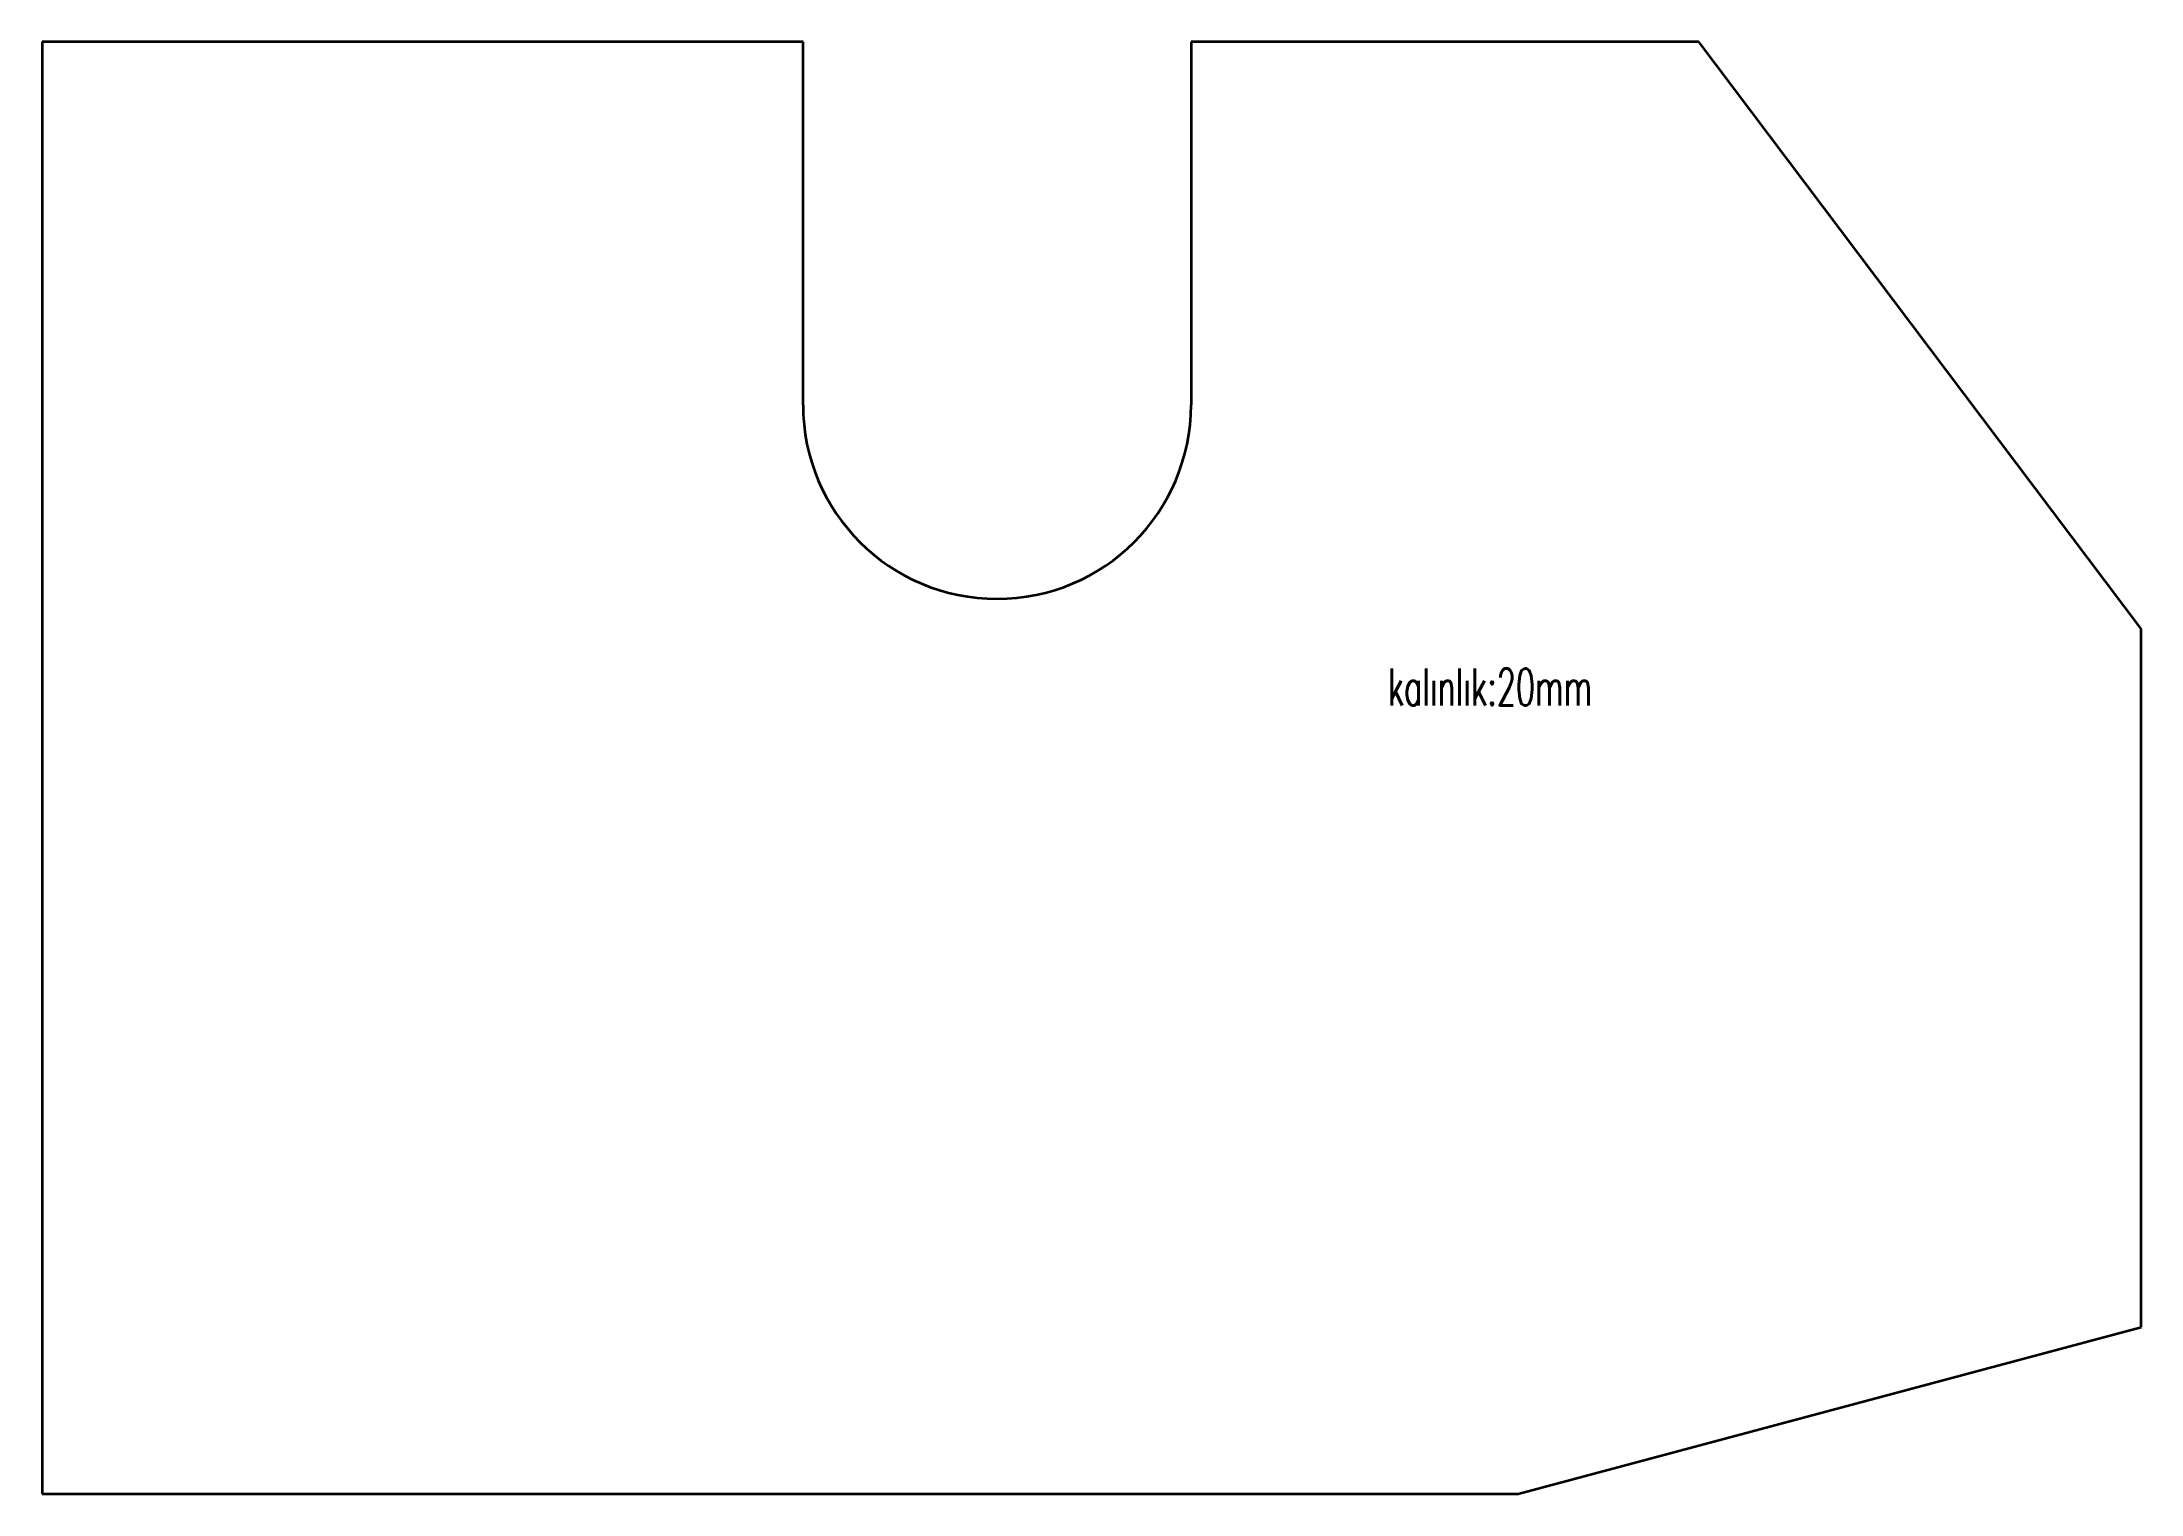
# Model space of a CAD drawing. Header units: millimetres. Extents: x -234 to -23, y 47 to 193.
import ezdxf

# ---------------------------------------------------------------- set-up
doc = ezdxf.new("R2010")
doc.units = ezdxf.units.MM
doc.styles.add('SLDTEXTSTYLE0', font='TXT', dxfattribs={"width": 0.605, "bigfont": 'bigfont'})

msp = doc.modelspace()

# ---------------------------------------------------------------- linework, layer by layer
at = {"color": 7, "linetype": 'Continuous', "lineweight": 35}
for p, q in [((-233.69, 193.04), (-233.69, 47.04)), ((-157.19, 193.04), (-233.69, 193.04)), ((-157.19, 156.54), (-157.19, 193.04)), ((-118.19, 193.04), (-118.19, 156.54)), ((-67.15, 193.04), (-118.19, 193.04)), ((-22.69, 134.04), (-67.15, 193.04)), ((-22.69, 63.81), (-22.69, 134.04)), ((-85.3, 47.04), (-22.69, 63.81)), ((-233.69, 47.04), (-85.3, 47.04))]:
    msp.add_line(p, q, dxfattribs=at)
msp.add_arc((-137.69, 156.54), 19.5, 180, 0, dxfattribs=at)

# ---------------------------------------------------------------- texts
at = {"color": 7, "linetype": 'Continuous', "lineweight": 0, "insert": (-98.4, 130.03), "char_height": 3.7042, "attachment_point": 1, "style": 'SLDTEXTSTYLE0'}
msp.add_mtext('kalınlık:20mm', dxfattribs=at)

doc.saveas('drawing.dxf')
